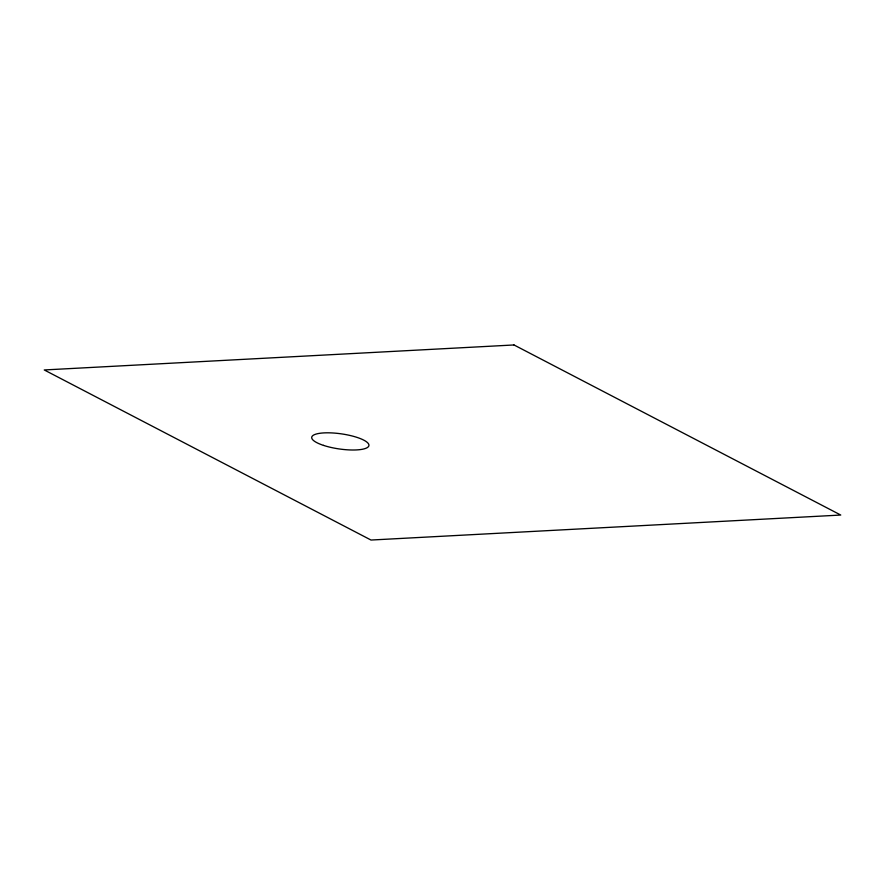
<?xml version="1.0" encoding="UTF-8"?>
<svg xmlns="http://www.w3.org/2000/svg" width="885" height="885" viewBox="0 0 885 885"><rect width="100%" height="100%" fill="white"/><g stroke="black" fill="none" stroke-linecap="round" stroke-linejoin="round"><path stroke-width="1.33" d="M513.997 344.962L44.25 369.952L371.003 540.038L840.75 515.048L513.997 344.962M323.479 445.376A28.884 7.622 8.2 0 0 368.779 446.029A28.884 7.622 8.2 0 0 328.733 432.82A28.884 7.622 8.2 0 0 323.479 445.376"/></g></svg>
